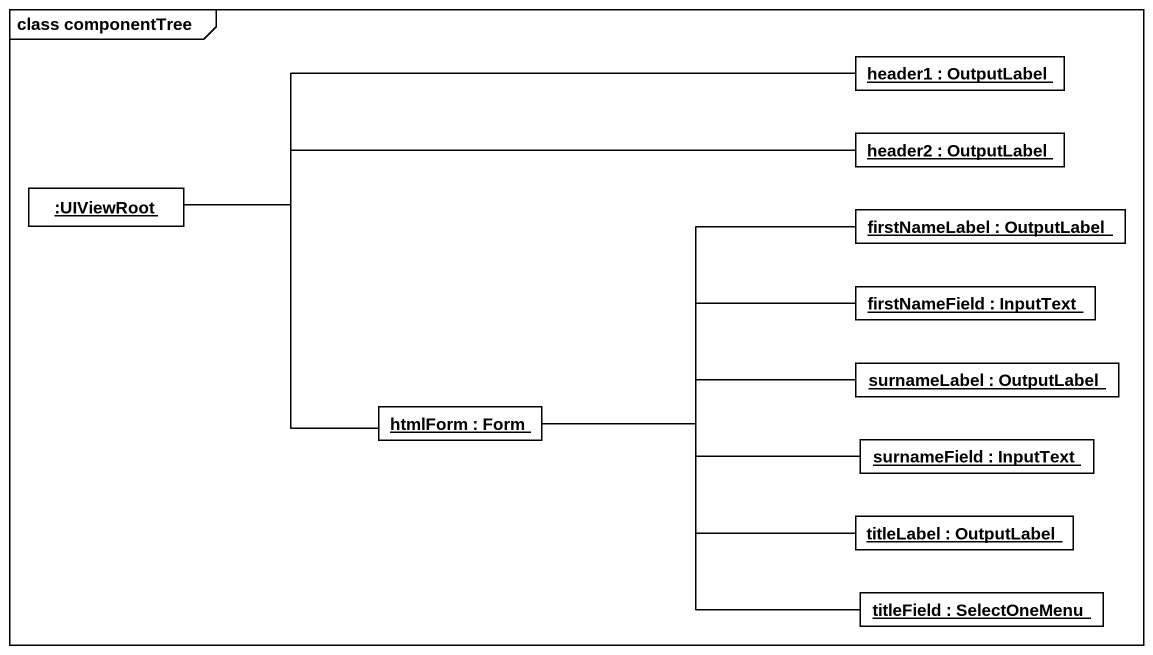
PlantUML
@startuml
mainframe class componentTree
hide circle
hide empty members
object "header1 : OutputLabel" as header1
object "header2 : OutputLabel" as header2
object ":UIViewRoot" as UIViewRoot
object "firstNameLabel : OutputLabel" as firstNameLabel
object "firstNameField : InputText" as firstNameField
object "surnameLabel : OutputLabel" as surnameLabel
object "htmlForm : Form" as htmlForm
object "surnameField : InputText" as surnameField
object "titleLabel : OutputLabel" as titleLabel
object "titleField : SelectOneMenu" as titleField
header2 -left- UIViewRoot
UIViewRoot -right- header1
UIViewRoot -- htmlForm
firstNameField -left- htmlForm
surnameLabel -left- htmlForm
htmlForm -right- firstNameLabel
surnameField -left- htmlForm
titleLabel -left- htmlForm
titleField -left- htmlForm
@enduml
